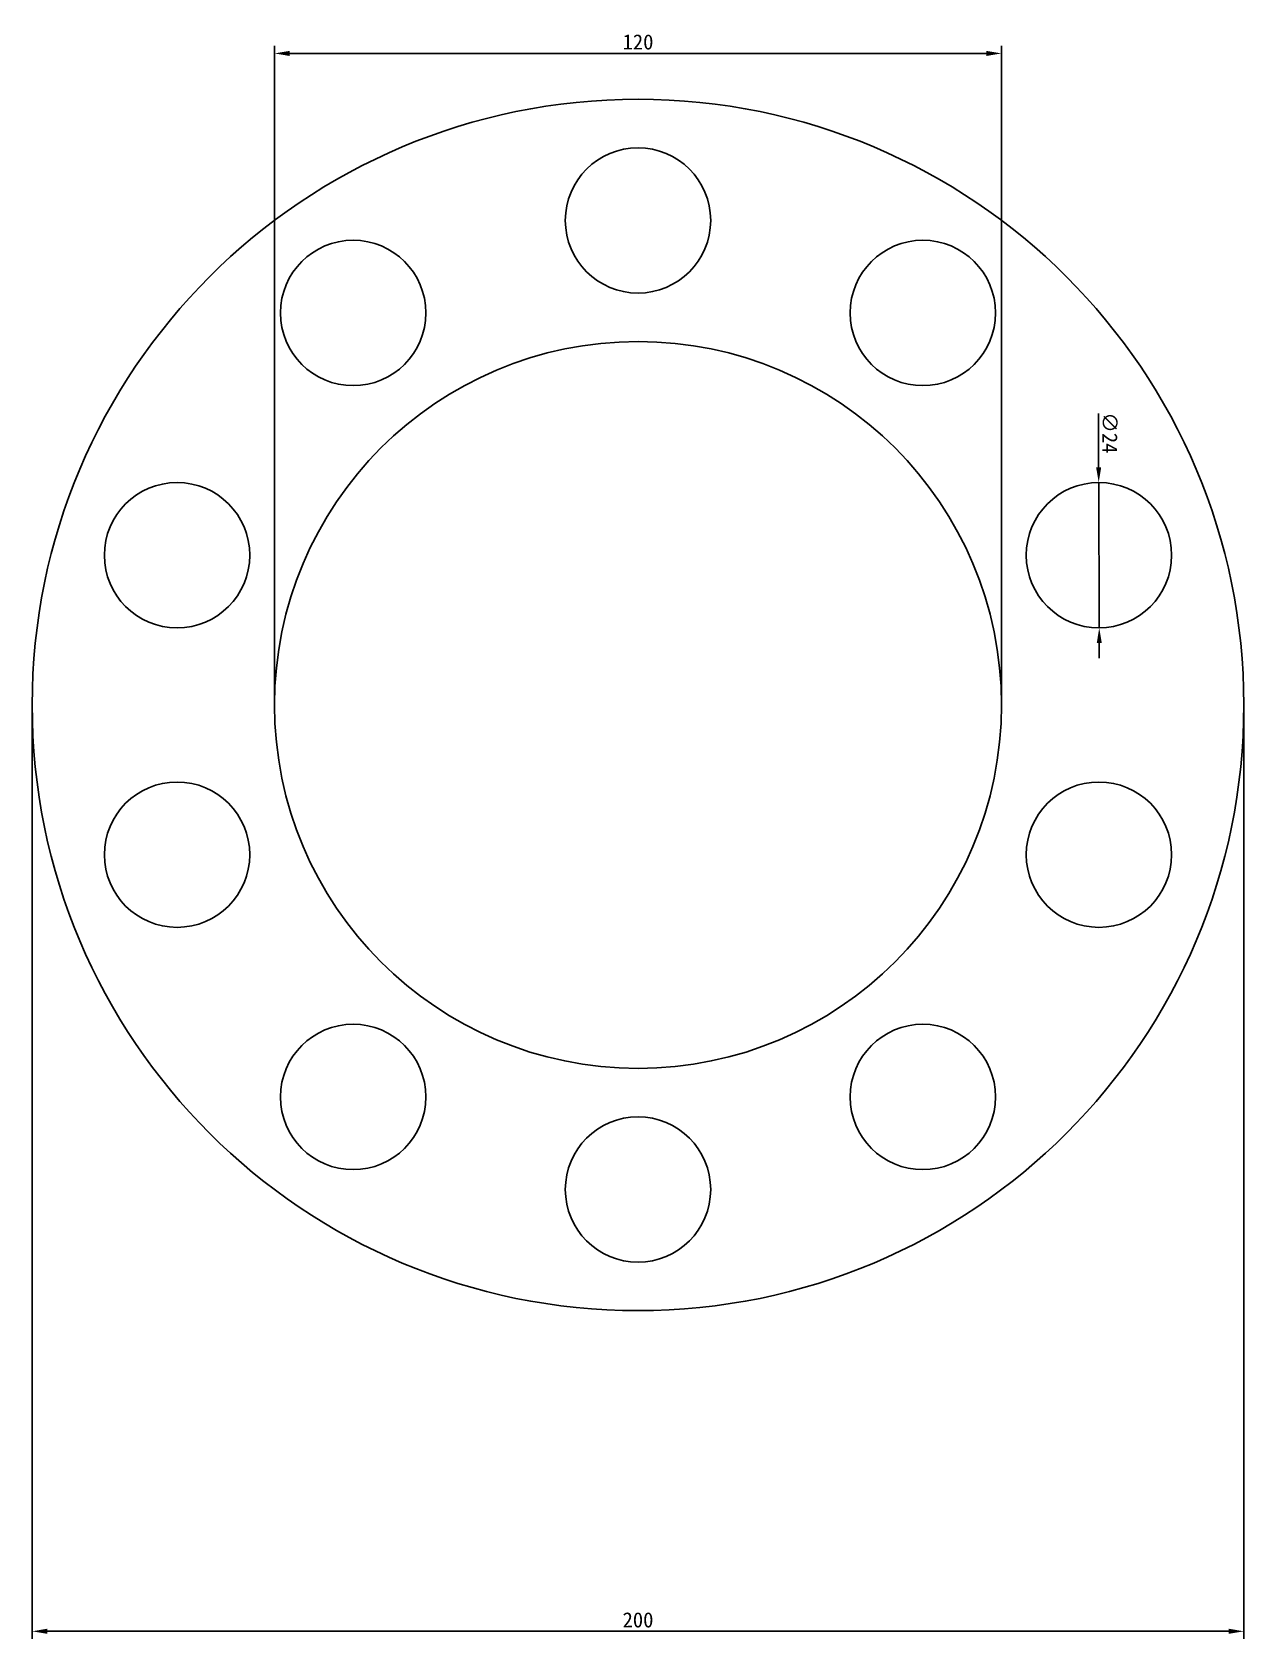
# Model space of a CAD drawing. Header units: millimetres. Extents: x -100 to 100, y -154 to 111.
import ezdxf

# ---------------------------------------------------------------- set-up
doc = ezdxf.new("R2010")
doc.units = ezdxf.units.MM
doc.styles.get("Standard").update_dxf_attribs({"font": ''})
doc.styles.get('Standard').set_extended_font_data('SimSun')
doc.dimstyles.new('ISO-25', dxfattribs={"dimtxt": 2.5, "dimasz": 2.5, "dimexe": 1.25, "dimexo": 0.625, "dimtad": 1, "dimtxsty": 'Standard', "dimcen": 2.5, "dimadec": 0, "dimazin": 0, "dimtfac": 1, "dimtmove": 0, "dimatfit": 3, "dimfxl": 1, "dimarcsym": 0})

# ---------------------------------------------------------------- blocks, each defined once
blk = doc.blocks.new('*U2')
blk.add_circle((0, 0), 12)
blk = doc.blocks.new('*U3')
at = {"color": 0, "linetype": 'ByBlock', "lineweight": -2, "transparency": 16777216}
blk.add_blockref('*U2', (0, 80), dxfattribs=at)
for p, rotation in [((-47.02, 64.72), 36.00000000000001), ((47.02, 64.72), 324), ((-76.08, 24.72), 72), ((76.08, 24.72), 288), ((-76.08, -24.72), 108), ((76.08, -24.72), 252), ((-47.02, -64.72), 144), ((47.02, -64.72), 216), ((0, -80), 180)]:
    blk.add_blockref('*U2', p, dxfattribs=dict(at, rotation=rotation))
blk = doc.blocks.new('*D5')
at = {"color": 0, "lineweight": -2}
for p, q in [((-60, 0.63), (-60, 108.82)), ((60, 0.63), (60, 108.82)), ((-57.5, 107.57), (57.5, 107.57))]:
    blk.add_line(p, q, dxfattribs=at)
at = {"color": 0}
for points in [[(-57.5, 107.99), (-57.5, 107.15), (-60, 107.57)], [(57.5, 107.15), (57.5, 107.99), (60, 107.57)]]:
    blk.add_solid(points, dxfattribs=at)
at = {"layer": 'Defpoints', "color": 0}
for p in [(60, 107.57), (-60, 0), (60, 0)]:
    blk.add_point(p, dxfattribs=at)
at = {"color": 0, "insert": (0, 109.45), "char_height": 2.5, "attachment_point": 5}
blk.add_mtext('120', dxfattribs=at)
blk = doc.blocks.new('*D8')
at = {"color": 0, "lineweight": -2}
for p, q in [((-100, -0.62), (-100, -154.19)), ((100, -0.62), (100, -154.19)), ((-97.5, -152.94), (97.5, -152.94))]:
    blk.add_line(p, q, dxfattribs=at)
at = {"color": 0}
for points in [[(-97.5, -152.52), (-97.5, -153.36), (-100, -152.94)], [(97.5, -153.36), (97.5, -152.52), (100, -152.94)]]:
    blk.add_solid(points, dxfattribs=at)
at = {"layer": 'Defpoints', "color": 0}
for p in [(-100, 0), (100, 0), (100, -152.94)]:
    blk.add_point(p, dxfattribs=at)
at = {"color": 0, "insert": (0, -151.07), "char_height": 2.5, "attachment_point": 5}
blk.add_mtext('200', dxfattribs=at)
blk = doc.blocks.new('*D17')
at = {"color": 0, "lineweight": -2}
for p, q in [((76, 48.1), (76.03, 39.22)), ((76.13, 12.72), (76.04, 36.72)), ((76.14, 10.22), (76.14, 7.72))]:
    blk.add_line(p, q, dxfattribs=at)
at = {"color": 0}
for points in [[(75.62, 39.22), (76.45, 39.22), (76.04, 36.72)], [(76.55, 10.22), (75.72, 10.22), (76.13, 12.72)]]:
    blk.add_solid(points, dxfattribs=at)
at = {"layer": 'Defpoints', "color": 0}
for p in [(76.04, 36.72), (76.13, 12.72)]:
    blk.add_point(p, dxfattribs=at)
at = {"color": 0, "insert": (77.89, 44.92), "char_height": 2.5, "attachment_point": 5, "rotation": 270.1997}
blk.add_mtext('∅24', dxfattribs=at)

msp = doc.modelspace()

# ---------------------------------------------------------------- linework, layer by layer
for radius in [100, 60]:
    msp.add_circle((0, 0), radius)

# ---------------------------------------------------------------- block references
msp.add_blockref('*U3', (0, 0))

# ---------------------------------------------------------------- dimensions: what is measured, and where the dimension line sits
for base, p1, p2, picture, middle in [((60, 107.57), (-60, 0), (60, 0), '*D5', (0, 109.445)), ((100, -152.941), (-100, 0), (100, 0), '*D8', (0, -151.066))]:
    dim = msp.add_linear_dim(base=base, p1=p1, p2=p2, dimstyle='ISO-25')
    dim.commit()
    dim.dimension.update_dxf_attribs({"geometry": picture, "text_midpoint": middle})
dim = msp.add_diameter_dim_2p(p1=(76.126, 12.721), p2=(76.043, 36.721), dimstyle='ISO-25')
dim.commit()
dim.dimension.update_dxf_attribs({"geometry": '*D17', "text_midpoint": (77.889, 44.916)})

doc.saveas('drawing.dxf')
